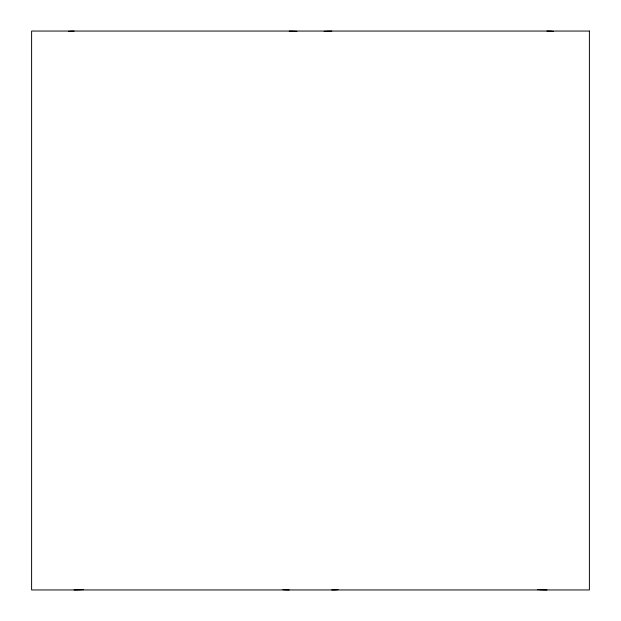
<?xml version="1.0" encoding="UTF-8"?>
<svg xmlns="http://www.w3.org/2000/svg" width="621" height="621" viewBox="0 0 621 621"><rect width="100%" height="100%" fill="white"/><g stroke="black" fill="none" stroke-linecap="round" stroke-linejoin="round"><path stroke-width="0.93" d="M289.231 589.934A30.39 3.082 -5.9 0 1 282.858 589.624M289.231 31.128A30.39 3.082 5.9 0 1 296.9 31.345M83.439 589.624A30.39 3.082 -5.9 0 1 74.054 589.934M68.489 31.345A30.39 3.082 5.9 0 1 74.054 31.128M338.142 589.624A30.39 3.082 5.9 0 1 331.769 589.934M324.1 31.345A30.39 3.082 -5.9 0 1 331.769 31.128M546.946 589.934A30.39 3.082 5.9 0 1 537.561 589.624M546.946 31.058A30.39 3.082 -5.9 0 1 553.319 31.368M589.391 31.05L31.609 31.05L31.609 589.95L589.391 589.95L589.391 31.05"/></g></svg>
